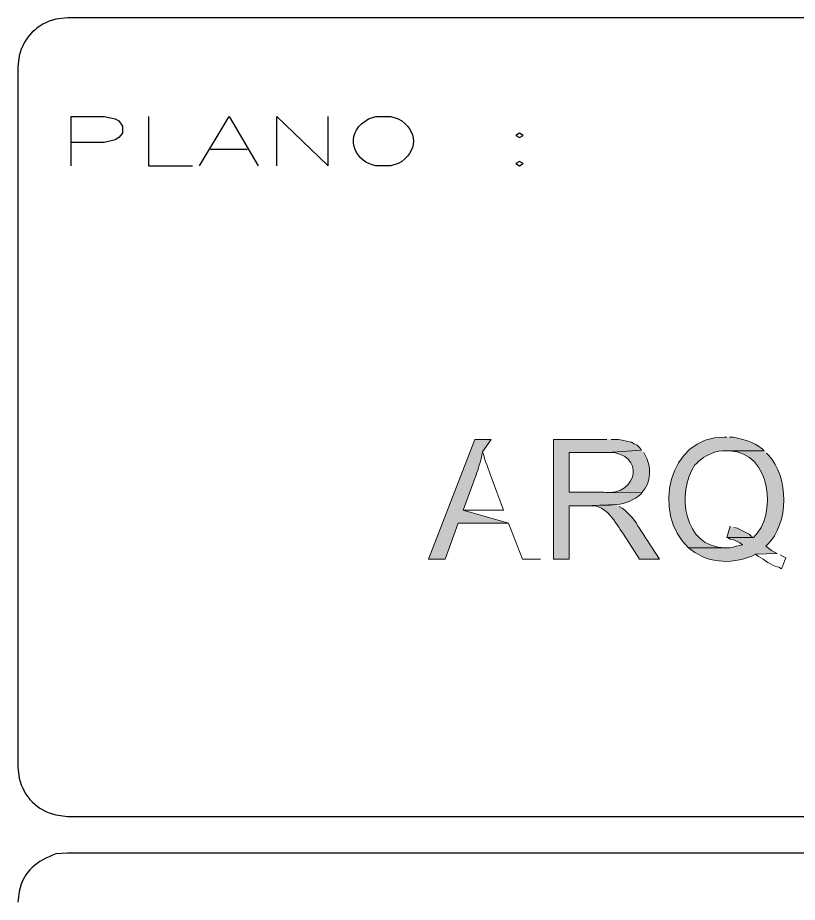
# Model space of a CAD drawing. Header units: inches. Extents: x 5 to 295, y 10 to 227.
# Drawn here: x 251.34 to 259.87, y 30.76 to 40.44 of the extents above; entities that cross this region are included whole.
import ezdxf

# ---------------------------------------------------------------- set-up
doc = ezdxf.new("R2010")
doc.units = ezdxf.units.IN
doc.header["$MEASUREMENT"] = 0
doc.layers.add('1- 3', color=3, linetype='Continuous')

msp = doc.modelspace()

# ---------------------------------------------------------------- hatches: boundary and pattern name
at = {"layer": '1- 3'}
h = msp.add_hatch(color=256, dxfattribs=at)
edge = h.paths.add_edge_path()
edge.add_spline(control_points=[(256.5214, 35.8261), (256.5214, 35.8261), (256.3397, 35.8261), (256.3397, 35.8261), (256.3397, 35.8261), (255.8342, 34.5149), (255.8342, 34.5149), (255.8342, 34.5149), (256.0159, 34.5149), (256.0159, 34.5149), (256.0159, 34.5149), (256.158, 34.9099), (256.158, 34.9099), (256.158, 34.9099), (256.711, 34.9099), (256.711, 34.9099), (256.711, 34.9099), (256.2133, 35.052), (256.2133, 35.052), (256.2133, 35.052), (256.3555, 35.4391), (256.3555, 35.4391), (256.3774, 35.4978), (256.4036, 35.591), (256.4187, 35.6524), (256.4187, 35.6524), (256.4266, 35.6919), (256.4266, 35.6919)], knot_values=[0, 0, 0, 0, 0.035278, 0.035278, 0.035278, 0.070556, 0.070556, 0.070556, 0.105833, 0.105833, 0.105833, 0.141111, 0.141111, 0.141111, 0.176389, 0.176389, 0.176389, 0.211667, 0.211667, 0.211667, 0.246944, 0.246944, 0.246944, 0.282222, 0.282222, 0.282222, 0.3175, 0.3175, 0.3175, 0.3175], degree=3, periodic=0)
edge.add_line((256.4266, 35.6919), (256.5214, 35.8261))
h = msp.add_hatch(color=256, dxfattribs=at)
edge = h.paths.add_edge_path()
edge.add_spline(control_points=[(257.7852, 35.8261), (257.7852, 35.8261), (257.2007, 35.8261), (257.2007, 35.8261), (257.2007, 35.8261), (257.2007, 34.5149), (257.2007, 34.5149), (257.2007, 34.5149), (257.3745, 34.5149), (257.3745, 34.5149), (257.3745, 34.5149), (257.3745, 35.0994), (257.3745, 35.0994), (257.3745, 35.0994), (257.5798, 35.0994), (257.5798, 35.0994), (257.8192, 35.1188), (257.9829, 35.0752), (258.1644, 35.2337), (258.1644, 35.2337), (258.1644, 35.2416), (258.1644, 35.2416), (258.1644, 35.2416), (257.3745, 35.2495), (257.3745, 35.2495), (257.3745, 35.2495), (257.3745, 35.684), (257.3745, 35.684), (257.3745, 35.684), (257.7931, 35.684), (257.7931, 35.684), (257.7931, 35.684), (258.1644, 35.7077), (258.1644, 35.7077), (258.1644, 35.7077), (258.1407, 35.7392), (258.1407, 35.7392), (258.1407, 35.7392), (258.117, 35.7629), (258.117, 35.7629), (258.117, 35.7629), (258.0854, 35.7787), (258.0854, 35.7787), (258.0854, 35.7787), (258.0538, 35.7945), (258.0538, 35.7945), (258.0538, 35.7945), (258.0459, 35.7945), (258.0459, 35.7945), (258.0459, 35.7945), (257.9511, 35.8182), (257.9511, 35.8182), (257.9511, 35.8182), (257.9116, 35.8261), (257.9116, 35.8261), (257.9116, 35.8261), (257.8326, 35.8261), (257.8326, 35.8261)], knot_values=[0, 0, 0, 0, 0.035278, 0.035278, 0.035278, 0.070556, 0.070556, 0.070556, 0.105833, 0.105833, 0.105833, 0.141111, 0.141111, 0.141111, 0.176389, 0.176389, 0.176389, 0.211667, 0.211667, 0.211667, 0.246944, 0.246944, 0.246944, 0.282222, 0.282222, 0.282222, 0.3175, 0.3175, 0.3175, 0.352778, 0.352778, 0.352778, 0.388056, 0.388056, 0.388056, 0.423333, 0.423333, 0.423333, 0.458611, 0.458611, 0.458611, 0.493889, 0.493889, 0.493889, 0.529167, 0.529167, 0.529167, 0.564444, 0.564444, 0.564444, 0.599722, 0.599722, 0.599722, 0.635, 0.635, 0.635, 0.670278, 0.670278, 0.670278, 0.670278], degree=3, periodic=0)
edge.add_line((257.8326, 35.8261), (257.7852, 35.8261))
h = msp.add_hatch(color=256, dxfattribs=at)
edge = h.paths.add_edge_path()
edge.add_spline(control_points=[(259.0964, 35.8498), (259.0964, 35.8498), (259.0727, 35.8498), (259.0727, 35.8498), (258.4529, 35.8602), (258.2774, 35.0164), (258.6778, 34.6413), (258.6778, 34.6413), (259.0964, 34.6413), (259.0964, 34.6413), (259.0964, 34.6413), (259.0806, 34.6413), (259.0806, 34.6413), (258.6225, 34.6438), (258.5448, 35.2421), (258.7489, 35.5497), (258.7489, 35.5497), (258.7726, 35.5655), (258.7726, 35.5655), (258.7726, 35.5655), (258.7726, 35.5734), (258.7726, 35.5734), (258.861, 35.6485), (258.9754, 35.7133), (259.0964, 35.6998), (259.0964, 35.6998), (259.5072, 35.6998), (259.5072, 35.6998), (259.5072, 35.6998), (259.4835, 35.7235), (259.4835, 35.7235), (259.3721, 35.809), (259.303, 35.821), (259.1675, 35.8498), (259.1675, 35.8498), (259.128, 35.8498), (259.128, 35.8498)], knot_values=[0, 0, 0, 0, 0.035278, 0.035278, 0.035278, 0.070556, 0.070556, 0.070556, 0.105833, 0.105833, 0.105833, 0.141111, 0.141111, 0.141111, 0.176389, 0.176389, 0.176389, 0.211667, 0.211667, 0.211667, 0.246944, 0.246944, 0.246944, 0.282222, 0.282222, 0.282222, 0.3175, 0.3175, 0.3175, 0.352778, 0.352778, 0.352778, 0.388056, 0.388056, 0.388056, 0.423333, 0.423333, 0.423333, 0.423333], degree=3, periodic=0)
edge.add_line((259.128, 35.8498), (259.0964, 35.8498))
h = msp.add_hatch(color=256, dxfattribs=at)
edge = h.paths.add_edge_path()
edge.add_spline(control_points=[(258.1644, 35.7077), (258.1644, 35.7077), (257.7931, 35.684), (257.7931, 35.684), (257.7931, 35.684), (257.8089, 35.684), (257.8089, 35.684), (258.2048, 35.6797), (258.133, 35.2017), (257.7536, 35.2495), (257.7536, 35.2495), (257.3745, 35.2495), (257.3745, 35.2495), (257.3745, 35.2495), (258.1644, 35.2416), (258.1644, 35.2416), (258.2767, 35.3481), (258.2778, 35.543), (258.196, 35.6682), (258.196, 35.6682), (258.1881, 35.684), (258.1881, 35.684)], knot_values=[0, 0, 0, 0, 0.035278, 0.035278, 0.035278, 0.070556, 0.070556, 0.070556, 0.105833, 0.105833, 0.105833, 0.141111, 0.141111, 0.141111, 0.176389, 0.176389, 0.176389, 0.211667, 0.211667, 0.211667, 0.246944, 0.246944, 0.246944, 0.246944], degree=3, periodic=0)
edge.add_line((258.1881, 35.684), (258.1644, 35.7077))
h = msp.add_hatch(color=256, dxfattribs=at)
edge = h.paths.add_edge_path()
edge.add_spline(control_points=[(259.5072, 35.6998), (259.5072, 35.6998), (259.0964, 35.6998), (259.0964, 35.6998), (259.0964, 35.6998), (259.128, 35.6998), (259.128, 35.6998), (259.5873, 35.6825), (259.6517, 34.9998), (259.3887, 34.7519), (259.3887, 34.7519), (259.0964, 34.7519), (259.0964, 34.7519), (259.0964, 34.7519), (259.1043, 34.7519), (259.1043, 34.7519), (259.1043, 34.7519), (259.1359, 34.7361), (259.1359, 34.7361), (259.1359, 34.7361), (259.1754, 34.7282), (259.1754, 34.7282), (259.1754, 34.7282), (259.2386, 34.6966), (259.2386, 34.6966), (259.2386, 34.6966), (259.2702, 34.6729), (259.2702, 34.6729), (259.2702, 34.6729), (259.2386, 34.665), (259.2386, 34.665), (259.2386, 34.665), (259.1991, 34.6571), (259.1991, 34.6571), (259.1991, 34.6571), (259.1675, 34.6492), (259.1675, 34.6492), (259.1675, 34.6492), (259.128, 34.6413), (259.128, 34.6413), (259.128, 34.6413), (258.6778, 34.6413), (258.6778, 34.6413), (258.6778, 34.6413), (258.7094, 34.6176), (258.7094, 34.6176), (258.9074, 34.4595), (259.1921, 34.4591), (259.4124, 34.5702), (259.4124, 34.5702), (259.6494, 34.5781), (259.6494, 34.5781), (259.6494, 34.5781), (259.6178, 34.5939), (259.6178, 34.5939), (259.6178, 34.5939), (259.5862, 34.6097), (259.5862, 34.6097), (259.5862, 34.6097), (259.523, 34.6571), (259.523, 34.6571), (259.523, 34.6571), (259.5388, 34.6729), (259.5388, 34.6729), (259.7806, 34.9053), (259.7794, 35.4157), (259.5546, 35.6524), (259.5546, 35.6524), (259.5309, 35.6761), (259.5309, 35.6761)], knot_values=[0, 0, 0, 0, 0.035278, 0.035278, 0.035278, 0.070556, 0.070556, 0.070556, 0.105833, 0.105833, 0.105833, 0.141111, 0.141111, 0.141111, 0.176389, 0.176389, 0.176389, 0.211667, 0.211667, 0.211667, 0.246944, 0.246944, 0.246944, 0.282222, 0.282222, 0.282222, 0.3175, 0.3175, 0.3175, 0.352778, 0.352778, 0.352778, 0.388056, 0.388056, 0.388056, 0.423333, 0.423333, 0.423333, 0.458611, 0.458611, 0.458611, 0.493889, 0.493889, 0.493889, 0.529167, 0.529167, 0.529167, 0.564444, 0.564444, 0.564444, 0.599722, 0.599722, 0.599722, 0.635, 0.635, 0.635, 0.670278, 0.670278, 0.670278, 0.705556, 0.705556, 0.705556, 0.740833, 0.740833, 0.740833, 0.776111, 0.776111, 0.776111, 0.811389, 0.811389, 0.811389, 0.811389], degree=3, periodic=0)
edge.add_line((259.5309, 35.6761), (259.5072, 35.6998))
h = msp.add_hatch(color=256, dxfattribs=at)
edge = h.paths.add_edge_path()
edge.add_spline(control_points=[(257.88, 35.1152), (257.88, 35.1152), (257.5798, 35.0994), (257.5798, 35.0994), (257.5798, 35.0994), (257.6114, 35.0994), (257.6114, 35.0994), (257.7884, 35.1106), (257.8738, 34.9126), (257.9669, 34.7914), (257.9669, 34.7914), (258.1407, 34.5149), (258.1407, 34.5149), (258.1407, 34.5149), (258.3618, 34.5149), (258.3618, 34.5149), (258.3618, 34.5149), (258.1328, 34.8704), (258.1328, 34.8704), (258.1328, 34.8704), (258.1249, 34.8783), (258.1249, 34.8783), (258.1249, 34.8783), (258.1091, 34.9099), (258.1091, 34.9099), (258.1091, 34.9099), (258.0617, 34.9731), (258.0617, 34.9731), (258.0617, 34.9731), (257.9827, 35.052), (257.9827, 35.052), (257.9827, 35.052), (257.9511, 35.0757), (257.9511, 35.0757), (257.9511, 35.0757), (257.9195, 35.0915), (257.9195, 35.0915)], knot_values=[0, 0, 0, 0, 0.035278, 0.035278, 0.035278, 0.070556, 0.070556, 0.070556, 0.105833, 0.105833, 0.105833, 0.141111, 0.141111, 0.141111, 0.176389, 0.176389, 0.176389, 0.211667, 0.211667, 0.211667, 0.246944, 0.246944, 0.246944, 0.282222, 0.282222, 0.282222, 0.3175, 0.3175, 0.3175, 0.352778, 0.352778, 0.352778, 0.388056, 0.388056, 0.388056, 0.423333, 0.423333, 0.423333, 0.423333], degree=3, periodic=0)
edge.add_line((257.9195, 35.0915), (257.88, 35.1152))
msp.add_hatch(color=256, dxfattribs=at).paths.add_polyline_path([(259.1359, 34.8783), (259.0964, 34.7519), (259.3887, 34.7519), (259.365, 34.7677), (259.3413, 34.7914), (259.2781, 34.823), (259.2465, 34.8388), (259.2149, 34.8546), (259.1754, 34.8625)])

# ---------------------------------------------------------------- linework, layer by layer
at = {"layer": '1- 3', "lineweight": 25}
for points in [[(278.196, 40.4391), (251.8847, 40.4391)], [(251.3397, 39.902), (251.3397, 32.24)], [(251.9242, 38.8198), (251.9242, 39.3569), (252.2876, 39.3569), (252.4061, 39.3332), (252.4456, 39.3095), (252.485, 39.2543), (252.485, 39.1753), (252.4456, 39.1279), (252.4061, 39.1042), (252.2876, 39.0726), (251.9242, 39.0726)], [(252.7694, 39.3569), (252.7694, 38.8198), (253.2512, 38.8198)], [(253.3302, 38.8198), (253.6541, 39.3569), (253.97, 38.8198)], [(254.1754, 38.8198), (254.1754, 39.3569), (254.7362, 38.8198), (254.7362, 39.3569)], [(256.8294, 39.1753), (256.7899, 39.1516), (256.8294, 39.1279), (256.8689, 39.1516), (256.8294, 39.1753)], [(253.4487, 39.0015), (253.8516, 39.0015)], [(256.8294, 38.8672), (256.7899, 38.8435), (256.8294, 38.8198), (256.8689, 38.8435), (256.8294, 38.8672)], [(251.8847, 31.7029), (278.1959, 31.7029)], [(278.1959, 31.3001), (251.8847, 31.3001)]]:
    msp.add_lwpolyline(points, dxfattribs=at)
at = {"layer": '1- 3', "lineweight": 0}
msp.add_lwpolyline([(259.1359, 34.8783), (259.0964, 34.7519), (259.3887, 34.7519), (259.365, 34.7677), (259.3413, 34.7914), (259.2781, 34.823), (259.2465, 34.8388), (259.2149, 34.8546), (259.1754, 34.8625)], dxfattribs=at)
at = {"layer": '1- 3', "lineweight": 25}
for points, knots in [([(251.8847, 40.4391), (251.8847, 40.4391), (251.7584, 40.4233), (251.7584, 40.4233), (251.5511, 40.3705), (251.4083, 40.2277), (251.3555, 40.0204), (251.3555, 40.0204), (251.3397, 39.902), (251.3397, 39.902)], [0, 0, 0, 0, 1, 1, 1, 2, 2, 2, 3, 3, 3, 3]), ([(255.2576, 39.3569), (255.2576, 39.3569), (255.1786, 39.3332), (255.1786, 39.3332), (255.1786, 39.3332), (255.0996, 39.278), (255.0996, 39.278), (254.9167, 39.1031), (255.0473, 38.8562), (255.2576, 38.8198), (255.2576, 38.8198), (255.4234, 38.8198), (255.4234, 38.8198), (255.4234, 38.8198), (255.5024, 38.8435), (255.5024, 38.8435), (255.7243, 38.9637), (255.7243, 39.2131), (255.5024, 39.3332), (255.5024, 39.3332), (255.4234, 39.3569), (255.4234, 39.3569), (255.4234, 39.3569), (255.2576, 39.3569), (255.2576, 39.3569)], [0, 0, 0, 0, 1, 1, 1, 2, 2, 2, 3, 3, 3, 4, 4, 4, 5, 5, 5, 6, 6, 6, 7, 7, 7, 8, 8, 8, 8]), ([(251.3397, 32.24), (251.3397, 32.24), (251.3555, 32.1216), (251.3555, 32.1216), (251.4083, 31.9143), (251.5511, 31.7715), (251.7584, 31.7187), (251.7584, 31.7187), (251.8847, 31.7029), (251.8847, 31.7029)], [0, 0, 0, 0, 1, 1, 1, 2, 2, 2, 3, 3, 3, 3]), ([(251.8847, 31.3001), (251.8847, 31.3001), (251.7584, 31.2922), (251.7584, 31.2922), (251.5493, 31.2124), (251.4063, 31.1115), (251.3555, 30.8814), (251.3555, 30.8814), (251.3397, 30.7629), (251.3397, 30.7629)], [0, 0, 0, 0, 1, 1, 1, 2, 2, 2, 3, 3, 3, 3])]:
    msp.add_open_spline(points, degree=3, knots=knots, dxfattribs=at)
at = {"layer": '1- 3', "lineweight": 0}
for points, knots in [([(256.5214, 35.8261), (256.5214, 35.8261), (256.3397, 35.8261), (256.3397, 35.8261), (256.3397, 35.8261), (255.8342, 34.5149), (255.8342, 34.5149), (255.8342, 34.5149), (256.0159, 34.5149), (256.0159, 34.5149), (256.0159, 34.5149), (256.158, 34.9099), (256.158, 34.9099), (256.158, 34.9099), (256.711, 34.9099), (256.711, 34.9099), (256.711, 34.9099), (256.2133, 35.052), (256.2133, 35.052), (256.2133, 35.052), (256.3555, 35.4391), (256.3555, 35.4391), (256.3774, 35.4978), (256.4036, 35.591), (256.4187, 35.6524), (256.4187, 35.6524), (256.4266, 35.6919), (256.4266, 35.6919)], [0, 0, 0, 0, 1, 1, 1, 2, 2, 2, 3, 3, 3, 4, 4, 4, 5, 5, 5, 6, 6, 6, 7, 7, 7, 8, 8, 8, 9, 9, 9, 9]), ([(256.5214, 35.8261), (256.5214, 35.8261), (256.4266, 35.6919), (256.4266, 35.6919), (256.4266, 35.6919), (256.4345, 35.6682), (256.4345, 35.6682), (256.4537, 35.5802), (256.4932, 35.5008), (256.5214, 35.4154), (256.5214, 35.4154), (256.6557, 35.052), (256.6557, 35.052), (256.6557, 35.052), (256.2133, 35.052), (256.2133, 35.052), (256.2133, 35.052), (256.711, 34.9099), (256.711, 34.9099), (256.711, 34.9099), (256.861, 34.5149), (256.861, 34.5149), (256.861, 34.5149), (257.0585, 34.5149), (257.0585, 34.5149)], [0, 0, 0, 0, 1, 1, 1, 2, 2, 2, 3, 3, 3, 4, 4, 4, 5, 5, 5, 6, 6, 6, 7, 7, 7, 8, 8, 8, 8]), ([(257.7852, 35.8261), (257.7852, 35.8261), (257.2007, 35.8261), (257.2007, 35.8261), (257.2007, 35.8261), (257.2007, 34.5149), (257.2007, 34.5149), (257.2007, 34.5149), (257.3745, 34.5149), (257.3745, 34.5149), (257.3745, 34.5149), (257.3745, 35.0994), (257.3745, 35.0994), (257.3745, 35.0994), (257.5798, 35.0994), (257.5798, 35.0994), (257.8192, 35.1188), (257.9829, 35.0752), (258.1644, 35.2337), (258.1644, 35.2337), (258.1644, 35.2416), (258.1644, 35.2416), (258.1644, 35.2416), (257.3745, 35.2495), (257.3745, 35.2495), (257.3745, 35.2495), (257.3745, 35.684), (257.3745, 35.684), (257.3745, 35.684), (257.7931, 35.684), (257.7931, 35.684), (257.7931, 35.684), (258.1644, 35.7077), (258.1644, 35.7077), (258.1644, 35.7077), (258.1407, 35.7392), (258.1407, 35.7392), (258.1407, 35.7392), (258.117, 35.7629), (258.117, 35.7629), (258.117, 35.7629), (258.0854, 35.7787), (258.0854, 35.7787), (258.0854, 35.7787), (258.0538, 35.7945), (258.0538, 35.7945), (258.0538, 35.7945), (258.0459, 35.7945), (258.0459, 35.7945), (258.0459, 35.7945), (257.9511, 35.8182), (257.9511, 35.8182), (257.9511, 35.8182), (257.9116, 35.8261), (257.9116, 35.8261), (257.9116, 35.8261), (257.8326, 35.8261), (257.8326, 35.8261)], [0, 0, 0, 0, 1, 1, 1, 2, 2, 2, 3, 3, 3, 4, 4, 4, 5, 5, 5, 6, 6, 6, 7, 7, 7, 8, 8, 8, 9, 9, 9, 10, 10, 10, 11, 11, 11, 12, 12, 12, 13, 13, 13, 14, 14, 14, 15, 15, 15, 16, 16, 16, 17, 17, 17, 18, 18, 18, 19, 19, 19, 19]), ([(259.0964, 35.8498), (259.0964, 35.8498), (259.0727, 35.8498), (259.0727, 35.8498), (258.4529, 35.8602), (258.2774, 35.0164), (258.6778, 34.6413), (258.6778, 34.6413), (259.0964, 34.6413), (259.0964, 34.6413), (259.0964, 34.6413), (259.0806, 34.6413), (259.0806, 34.6413), (258.6225, 34.6438), (258.5448, 35.2421), (258.7489, 35.5497), (258.7489, 35.5497), (258.7726, 35.5655), (258.7726, 35.5655), (258.7726, 35.5655), (258.7726, 35.5734), (258.7726, 35.5734), (258.861, 35.6485), (258.9754, 35.7133), (259.0964, 35.6998), (259.0964, 35.6998), (259.5072, 35.6998), (259.5072, 35.6998), (259.5072, 35.6998), (259.4835, 35.7235), (259.4835, 35.7235), (259.3721, 35.809), (259.303, 35.821), (259.1675, 35.8498), (259.1675, 35.8498), (259.128, 35.8498), (259.128, 35.8498)], [0, 0, 0, 0, 1, 1, 1, 2, 2, 2, 3, 3, 3, 4, 4, 4, 5, 5, 5, 6, 6, 6, 7, 7, 7, 8, 8, 8, 9, 9, 9, 10, 10, 10, 11, 11, 11, 12, 12, 12, 12]), ([(258.1644, 35.7077), (258.1644, 35.7077), (257.7931, 35.684), (257.7931, 35.684), (257.7931, 35.684), (257.8089, 35.684), (257.8089, 35.684), (258.2048, 35.6797), (258.133, 35.2017), (257.7536, 35.2495), (257.7536, 35.2495), (257.3745, 35.2495), (257.3745, 35.2495), (257.3745, 35.2495), (258.1644, 35.2416), (258.1644, 35.2416), (258.2767, 35.3481), (258.2778, 35.543), (258.196, 35.6682), (258.196, 35.6682), (258.1881, 35.684), (258.1881, 35.684)], [0, 0, 0, 0, 1, 1, 1, 2, 2, 2, 3, 3, 3, 4, 4, 4, 5, 5, 5, 6, 6, 6, 7, 7, 7, 7]), ([(259.5072, 35.6998), (259.5072, 35.6998), (259.0964, 35.6998), (259.0964, 35.6998), (259.0964, 35.6998), (259.128, 35.6998), (259.128, 35.6998), (259.5873, 35.6825), (259.6517, 34.9998), (259.3887, 34.7519), (259.3887, 34.7519), (259.0964, 34.7519), (259.0964, 34.7519), (259.0964, 34.7519), (259.1043, 34.7519), (259.1043, 34.7519), (259.1043, 34.7519), (259.1359, 34.7361), (259.1359, 34.7361), (259.1359, 34.7361), (259.1754, 34.7282), (259.1754, 34.7282), (259.1754, 34.7282), (259.2386, 34.6966), (259.2386, 34.6966), (259.2386, 34.6966), (259.2702, 34.6729), (259.2702, 34.6729), (259.2702, 34.6729), (259.2386, 34.665), (259.2386, 34.665), (259.2386, 34.665), (259.1991, 34.6571), (259.1991, 34.6571), (259.1991, 34.6571), (259.1675, 34.6492), (259.1675, 34.6492), (259.1675, 34.6492), (259.128, 34.6413), (259.128, 34.6413), (259.128, 34.6413), (258.6778, 34.6413), (258.6778, 34.6413), (258.6778, 34.6413), (258.7094, 34.6176), (258.7094, 34.6176), (258.9074, 34.4595), (259.1921, 34.4591), (259.4124, 34.5702), (259.4124, 34.5702), (259.6494, 34.5781), (259.6494, 34.5781), (259.6494, 34.5781), (259.6178, 34.5939), (259.6178, 34.5939), (259.6178, 34.5939), (259.5862, 34.6097), (259.5862, 34.6097), (259.5862, 34.6097), (259.523, 34.6571), (259.523, 34.6571), (259.523, 34.6571), (259.5388, 34.6729), (259.5388, 34.6729), (259.7806, 34.9053), (259.7794, 35.4157), (259.5546, 35.6524), (259.5546, 35.6524), (259.5309, 35.6761), (259.5309, 35.6761)], [0, 0, 0, 0, 1, 1, 1, 2, 2, 2, 3, 3, 3, 4, 4, 4, 5, 5, 5, 6, 6, 6, 7, 7, 7, 8, 8, 8, 9, 9, 9, 10, 10, 10, 11, 11, 11, 12, 12, 12, 13, 13, 13, 14, 14, 14, 15, 15, 15, 16, 16, 16, 17, 17, 17, 18, 18, 18, 19, 19, 19, 20, 20, 20, 21, 21, 21, 22, 22, 22, 23, 23, 23, 23]), ([(257.88, 35.1152), (257.88, 35.1152), (257.5798, 35.0994), (257.5798, 35.0994), (257.5798, 35.0994), (257.6114, 35.0994), (257.6114, 35.0994), (257.7884, 35.1106), (257.8738, 34.9126), (257.9669, 34.7914), (257.9669, 34.7914), (258.1407, 34.5149), (258.1407, 34.5149), (258.1407, 34.5149), (258.3618, 34.5149), (258.3618, 34.5149), (258.3618, 34.5149), (258.1328, 34.8704), (258.1328, 34.8704), (258.1328, 34.8704), (258.1249, 34.8783), (258.1249, 34.8783), (258.1249, 34.8783), (258.1091, 34.9099), (258.1091, 34.9099), (258.1091, 34.9099), (258.0617, 34.9731), (258.0617, 34.9731), (258.0617, 34.9731), (257.9827, 35.052), (257.9827, 35.052), (257.9827, 35.052), (257.9511, 35.0757), (257.9511, 35.0757), (257.9511, 35.0757), (257.9195, 35.0915), (257.9195, 35.0915)], [0, 0, 0, 0, 1, 1, 1, 2, 2, 2, 3, 3, 3, 4, 4, 4, 5, 5, 5, 6, 6, 6, 7, 7, 7, 8, 8, 8, 9, 9, 9, 10, 10, 10, 11, 11, 11, 12, 12, 12, 12]), ([(259.6494, 34.5781), (259.6494, 34.5781), (259.4124, 34.5702), (259.4124, 34.5702), (259.4124, 34.5702), (259.444, 34.5465), (259.444, 34.5465), (259.5136, 34.51), (259.5758, 34.4473), (259.6652, 34.428), (259.6652, 34.428), (259.6967, 34.4122), (259.6967, 34.4122), (259.6967, 34.4122), (259.7441, 34.5307), (259.7441, 34.5307), (259.7441, 34.5307), (259.7125, 34.5465), (259.7125, 34.5465), (259.7125, 34.5465), (259.6809, 34.5623), (259.6809, 34.5623)], [0, 0, 0, 0, 1, 1, 1, 2, 2, 2, 3, 3, 3, 4, 4, 4, 5, 5, 5, 6, 6, 6, 7, 7, 7, 7])]:
    msp.add_open_spline(points, degree=3, knots=knots, dxfattribs=at)

doc.saveas('drawing.dxf')
